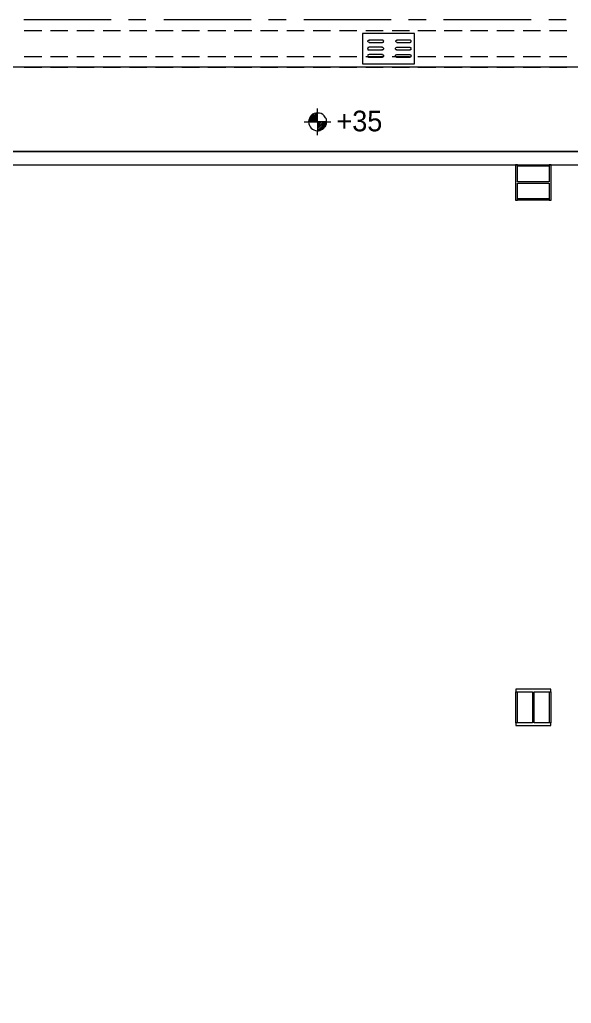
# Model space of a CAD drawing. Header units: millimetres. Extents: x -15161 to 10473752, y -72817 to 33960.
# Drawn here: x -1018 to -387, y 2573 to 3698 of the extents above; entities that cross this region are included whole.
import ezdxf

# ---------------------------------------------------------------- set-up
doc = ezdxf.new("R2010")
doc.units = ezdxf.units.MM
doc.layers.add('PDF_幾何圖形', color=7, linetype='Continuous')
doc.layers.add('PDF_文字', color=7, linetype='Continuous')
doc.styles.add('PDF PMingLiU', font='PMingLiU.ttf')

# ---------------------------------------------------------------- blocks, each defined once
blk = doc.blocks.new('建築底圖')
at = {"layer": 'PDF_幾何圖形', "lineweight": 0}
for points in [[(-913.3, 3697.8), (-1013.2, 3697.8)], [(-873.5, 3697.8), (-893.4, 3697.8)], [(-753.2, 3697.8), (-853.1, 3697.8)], [(-713.4, 3697.8), (-733.3, 3697.8)], [(-593.2, 3697.8), (-693.1, 3697.8)], [(-553.4, 3697.8), (-573.3, 3697.8)], [(-433.1, 3697.8), (-533.5, 3697.8)], [(-393.3, 3697.8), (-413.2, 3697.8)], [(-1012.8, 3685.6), (-992.4, 3685.6)], [(-982.7, 3685.6), (-962.8, 3685.6)], [(-952.6, 3685.6), (-932.7, 3685.6)], [(-922.6, 3685.6), (-902.7, 3685.6)], [(-892.5, 3685.6), (-872.6, 3685.6)], [(-862.5, 3685.6), (-842.6, 3685.6)], [(-832.4, 3685.6), (-812.5, 3685.6)], [(-802.8, 3685.6), (-782.4, 3685.6)], [(-772.7, 3685.6), (-752.4, 3685.6)], [(-742.6, 3685.6), (-722.7, 3685.6)], [(-712.6, 3685.6), (-692.7, 3685.6)], [(-682.5, 3685.6), (-662.6, 3685.6)], [(-652.4, 3685.6), (-632.5, 3685.6)], [(-622.4, 3685.6), (-602.5, 3685.6)], [(-592.3, 3685.6), (-572.4, 3685.6)], [(-562.7, 3685.6), (-542.4, 3685.6)], [(-532.6, 3685.6), (-512.3, 3685.6)], [(-502.6, 3685.6), (-482.7, 3685.6)], [(-472.5, 3685.6), (-452.6, 3685.6)], [(-442.4, 3685.6), (-422.5, 3685.6)], [(-412.4, 3685.6), (-392.5, 3685.6)], [(-618.1, 3671.6), (-619, 3672), (-619.4, 3672), (-619.8, 3672.9), (-619.8, 3673.7), (-619, 3674.5), (-618.1, 3674.5)], [(-618.6, 3671.6), (-603.3, 3671.6), (-602.9, 3672), (-602.1, 3672), (-602.1, 3672.9), (-601.6, 3673.3), (-602.1, 3673.7), (-602.1, 3674.1), (-602.9, 3674.5), (-603.3, 3674.5), (-618.6, 3674.5)], [(-586.4, 3671.6), (-587.2, 3672), (-587.7, 3672), (-588.1, 3672.9), (-588.1, 3673.7), (-587.2, 3674.5), (-586.4, 3674.5)], [(-586.8, 3671.6), (-571.6, 3671.6), (-571.1, 3672), (-570.7, 3672), (-570.3, 3672.9), (-570.3, 3673.7), (-571.1, 3674.5), (-571.6, 3674.5), (-586.8, 3674.5)], [(-1012.8, 3655.9), (-992.4, 3655.9)], [(-982.7, 3655.9), (-962.8, 3655.9)], [(-952.6, 3655.9), (-932.7, 3655.9)], [(-922.6, 3655.9), (-902.7, 3655.9)], [(-892.5, 3655.9), (-872.6, 3655.9)], [(-862.5, 3655.9), (-842.6, 3655.9)], [(-832.4, 3655.9), (-812.5, 3655.9)], [(-802.8, 3655.9), (-782.4, 3655.9)], [(-772.7, 3655.9), (-752.4, 3655.9)], [(-742.6, 3655.9), (-722.7, 3655.9)], [(-712.6, 3655.9), (-692.7, 3655.9)], [(-682.5, 3655.9), (-662.6, 3655.9)], [(-652.4, 3655.9), (-632.5, 3655.9)], [(-622.4, 3655.9), (-602.5, 3655.9)], [(-603.3, 3666.5), (-618.6, 3666.5), (-619, 3666.1), (-619.8, 3666.1), (-619.8, 3665.2), (-620.3, 3664.8), (-619.8, 3664.4), (-619.8, 3663.5), (-618.6, 3663.5), (-603.3, 3663.5)], [(-603.3, 3658), (-618.6, 3658), (-619, 3657.6), (-619.8, 3657.6), (-619.8, 3657.2), (-620.3, 3656.3), (-619.8, 3655.9), (-619.8, 3655.5), (-619, 3655.1), (-618.6, 3655.1), (-603.3, 3655.1)], [(-603.8, 3666.5), (-602.9, 3666.1), (-602.5, 3666.1), (-602.1, 3665.2), (-602.1, 3664.4), (-602.5, 3663.5), (-603.8, 3663.5)], [(-603.8, 3658), (-602.9, 3657.6), (-602.5, 3657.6), (-602.1, 3657.2), (-602.1, 3655.9), (-602.9, 3655.1), (-603.8, 3655.1)], [(-592.3, 3655.9), (-572.4, 3655.9)], [(-586.8, 3663.5), (-588.1, 3663.5), (-588.5, 3664.4), (-588.5, 3665.2), (-588.1, 3666.1), (-587.7, 3666.1), (-586.8, 3666.5)], [(-586.8, 3655.1), (-587.7, 3655.1), (-588.5, 3655.9), (-588.5, 3657.2), (-588.1, 3657.6), (-587.7, 3657.6), (-586.8, 3658)], [(-587.2, 3666.5), (-571.6, 3666.5)], [(-587.2, 3663.5), (-571.6, 3663.5)], [(-587.2, 3658), (-571.6, 3658)], [(-572, 3666.5), (-571.6, 3666.1), (-570.7, 3666.1), (-570.7, 3665.2), (-570.3, 3664.8), (-570.7, 3664.4), (-570.7, 3663.5), (-572, 3663.5)], [(-572, 3658), (-571.6, 3657.6), (-570.7, 3657.6), (-570.7, 3657.2), (-570.3, 3656.3), (-570.7, 3655.9), (-570.7, 3655.5), (-571.6, 3655.1), (-572, 3655.1)], [(-562.7, 3655.9), (-542.4, 3655.9)], [(-532.6, 3655.9), (-512.3, 3655.9)], [(-502.6, 3655.9), (-482.7, 3655.9)], [(-472.5, 3655.9), (-452.6, 3655.9)], [(-442.4, 3655.9), (-422.5, 3655.9)], [(-412.4, 3655.9), (-392.5, 3655.9)], [(-587.2, 3655.1), (-571.6, 3655.1)], [(-1012.8, 3643.6), (-992.4, 3643.6)], [(-982.7, 3643.6), (-962.8, 3643.6)], [(-952.6, 3643.6), (-932.7, 3643.6)], [(-922.6, 3643.6), (-902.7, 3643.6)], [(-892.5, 3643.6), (-872.6, 3643.6)], [(-862.5, 3643.6), (-842.6, 3643.6)], [(-832.4, 3643.6), (-812.5, 3643.6)], [(-802.8, 3643.6), (-782.4, 3643.6)], [(-772.7, 3643.6), (-752.4, 3643.6)], [(-742.6, 3643.6), (-722.7, 3643.6)], [(-712.6, 3643.6), (-692.7, 3643.6)], [(-682.5, 3643.6), (-662.6, 3643.6)], [(-652.4, 3643.6), (-632.5, 3643.6)], [(-622.4, 3643.6), (-602.5, 3643.6)], [(-592.3, 3643.6), (-572.4, 3643.6)], [(-562.7, 3643.6), (-542.4, 3643.6)], [(-532.6, 3643.6), (-512.3, 3643.6)], [(-502.6, 3643.6), (-482.7, 3643.6)], [(-472.5, 3643.6), (-452.6, 3643.6)], [(-442.4, 3643.6), (-422.5, 3643.6)], [(-412.4, 3643.6), (-392.5, 3643.6)]]:
    blk.add_lwpolyline(points, dxfattribs=at)
at = {"layer": 'PDF_幾何圖形', "lineweight": 13}
for points in [[(-913.3, 3697.8), (-1013.2, 3697.8)], [(-873.5, 3697.8), (-893.4, 3697.8)], [(-753.2, 3697.8), (-853.1, 3697.8)], [(-713.4, 3697.8), (-733.3, 3697.8)], [(-593.2, 3697.8), (-693.1, 3697.8)], [(-553.4, 3697.8), (-573.3, 3697.8)], [(-433.1, 3697.8), (-533.5, 3697.8)], [(-393.3, 3697.8), (-413.2, 3697.8)]]:
    blk.add_lwpolyline(points, dxfattribs=at)
at = {"layer": 'PDF_幾何圖形', "lineweight": 0}
for points in [[(-626.2, 3682.2), (-626.2, 3647.5), (-566.5, 3647.5), (-566.5, 3682.2)], [(-80, 3643.6), (-80, 3606), (-160, 3606), (-160, 3643.6), (-2025.1, 3643.6), (-2025.1, 3617.8), (-2050.9, 3617.8), (-2050.9, 3547.1), (1105.1, 3547.1), (1105.1, 3539.5), (1240.2, 3539.5), (1240.2, 3028.9), (1705.5, 3028.9), (1705.5, 2247.7), (1992.6, 2247.7), (1862.1, 3136.4), (1610.6, 3099.6), (1536.1, 3611), (1509.9, 3607.2), (1504.4, 3643.6)], [(-1207.5, 3547.1), (-1207.5, 3531.9), (1090.3, 3531.9), (1090.3, 3451.8), (1105.1, 3451.8), (1105.1, 3547.1)], [(-412.8, 3491.6), (-410.3, 3491.6), (-410.3, 3531.9), (-412.8, 3531.9), (-412.8, 3512.4), (-448.8, 3512.4), (-448.8, 3531.9), (-451.3, 3531.9), (-451.3, 3491.6), (-448.8, 3491.6), (-448.8, 3510.7), (-412.8, 3510.7)], [(-448.8, 3530.2), (-448.8, 3531.9), (-412.8, 3531.9), (-412.8, 3530.2)], [(-448.8, 3491.6), (-448.8, 3493.3), (-412.8, 3493.3), (-412.8, 3491.6)], [(-450.9, 2893.8), (-450.9, 2890.8), (-410.7, 2890.8), (-410.7, 2893.8), (-429.7, 2893.8), (-429.7, 2929.4), (-410.7, 2929.4), (-410.7, 2932.3), (-450.9, 2932.3), (-450.9, 2929.4), (-431.9, 2929.4), (-431.9, 2893.8)], [(-450.9, 2893.8), (-450.9, 2929.4), (-449.2, 2929.4), (-449.2, 2893.8)], [(-412.4, 2893.8), (-412.4, 2929.4), (-410.7, 2929.4), (-410.7, 2893.8)]]:
    blk.add_lwpolyline(points, close=True, dxfattribs=at)
at = {"layer": 'PDF_幾何圖形', "lineweight": 5}
for points in [[(-692.7, 3581), (-687.6, 3581), (-677.4, 3581), (-677.4, 3570.8), (-667.3, 3581), (-677.4, 3581), (-677.4, 3591.1), (-677.4, 3596.2)], [(-687.6, 3582.7), (-678.7, 3591.1)], [(-687.2, 3581), (-677.4, 3590.7)], [(-686.7, 3584.8), (-681.2, 3590.7)], [(-685.5, 3581), (-677.4, 3589)], [(-683.4, 3581), (-677.4, 3587.3)], [(-681.7, 3581), (-677.4, 3585.2)], [(-680, 3581), (-677.4, 3583.5)], [(-677.8, 3581), (-677.4, 3581.8)], [(-677.4, 3565.7), (-677.4, 3570.8), (-677, 3570.4), (-677.4, 3570.8), (-676.2, 3570.8), (-674.9, 3571.2), (-673.6, 3571.7), (-672.8, 3572.1), (-671.5, 3572.5), (-669.8, 3574.2), (-669, 3575.5), (-668.5, 3576.3), (-667.7, 3577.6), (-667.3, 3578.4), (-667.3, 3581), (-662.2, 3581)], [(-677.4, 3580.1), (-676.2, 3581)], [(-677.4, 3578), (-674.5, 3581)], [(-677.4, 3576.3), (-672.8, 3581)], [(-677.4, 3574.6), (-670.6, 3581)], [(-677.4, 3572.9), (-669, 3581)], [(-675.3, 3571.2), (-667.3, 3579.3)], [(-666.8, 3580.6), (-667.3, 3581), (-667.3, 3583.5), (-667.7, 3584.8), (-668.5, 3585.6), (-669, 3586.9), (-669.8, 3587.8)], [(-672.8, 3572.1), (-668.1, 3576.3)]]:
    blk.add_lwpolyline(points, dxfattribs=at)
for points in [[(-677.4, 3591.1), (-683.1, 3591.9), (-687.5, 3586.2), (-687.6, 3581)], [(-669.8, 3587.8), (-672.2, 3590.3), (-673.8, 3591.5), (-677.4, 3591.1)], [(-687.6, 3581), (-686.9, 3574.8), (-683.7, 3571.3), (-677.4, 3570.8)]]:
    blk.add_open_spline(points, degree=3, dxfattribs=at)
at = {"layer": 'PDF_文字', "insert": (-655.8, 3581.8), "char_height": 23.61, "attachment_point": 4, "style": 'PDF PMingLiU'}
blk.add_mtext('+35', dxfattribs=at)

msp = doc.modelspace()

# ---------------------------------------------------------------- block references
at = {"color": 30}
msp.add_blockref('建築底圖', (0, 0), dxfattribs=at)

doc.saveas('drawing.dxf')
